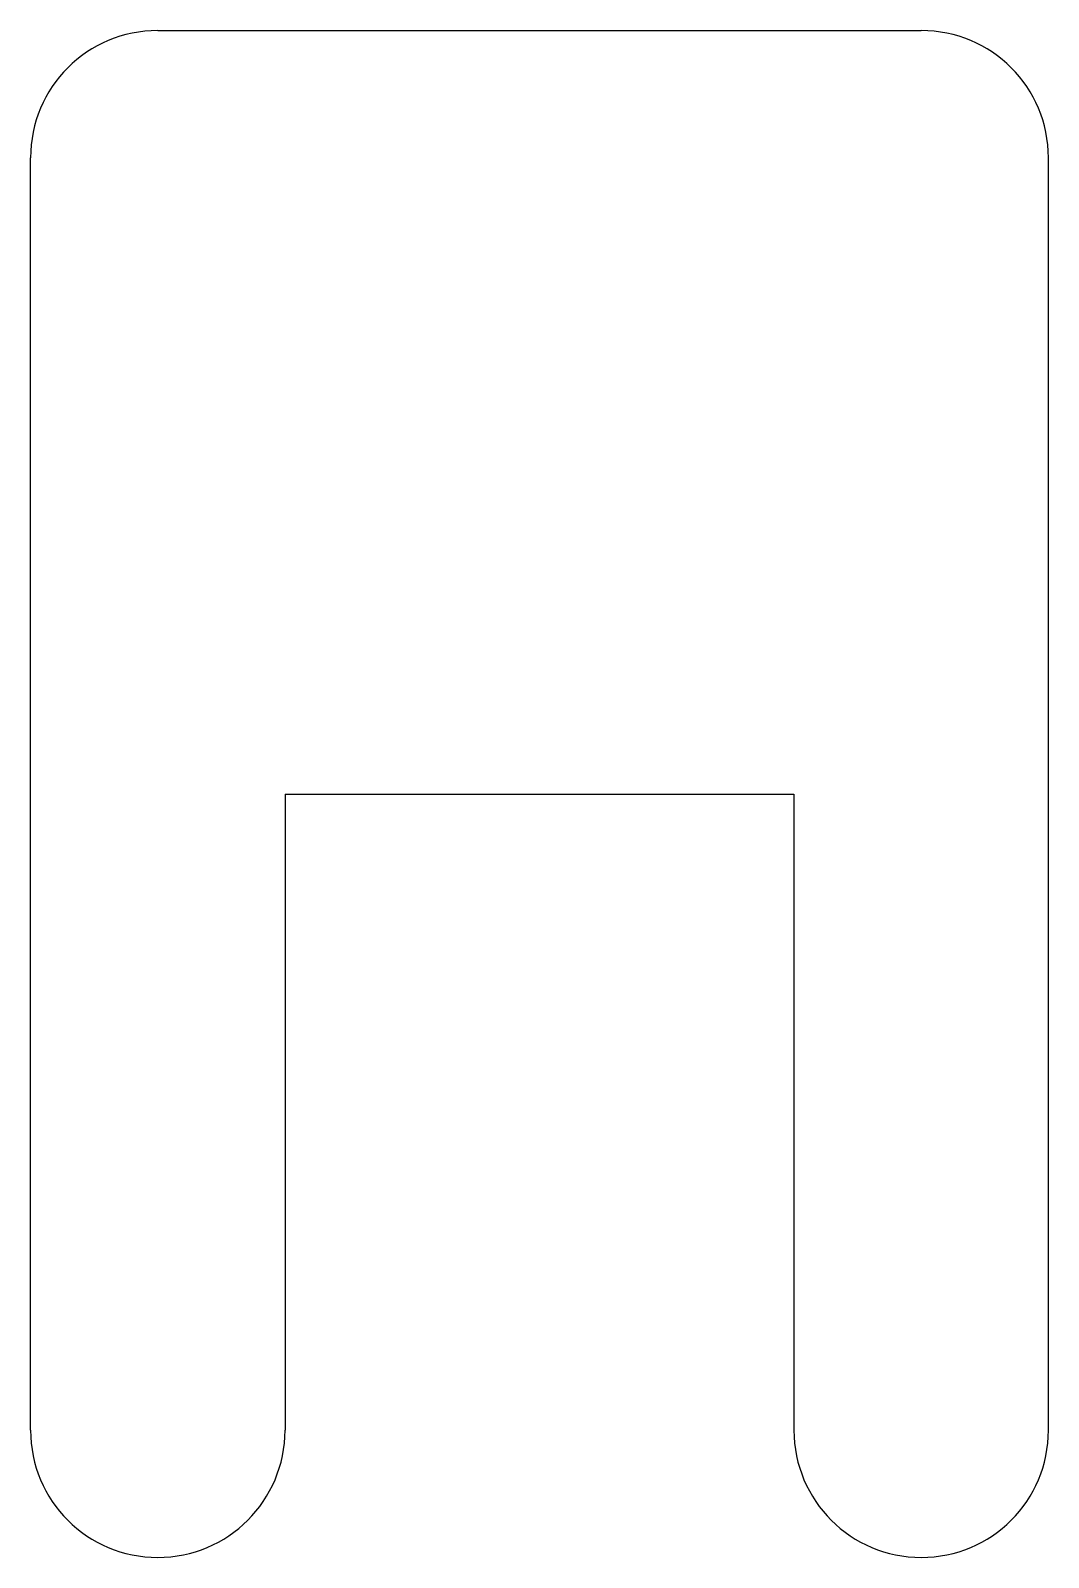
# Model space of a CAD drawing. Header units: millimetres. Extents: x -5 to 5, y -7.5 to 7.5.
import ezdxf

# ---------------------------------------------------------------- set-up
doc = ezdxf.new("R2010")
doc.units = ezdxf.units.MM

msp = doc.modelspace()

# ---------------------------------------------------------------- linework, layer by layer
at = {"color": 7, "linetype": 'Continuous', "lineweight": 25}
for p, q in [((-3.75, 7.5), (3.75, 7.5)), ((-5, -6.25), (-5, 6.25)), ((5, -6.25), (5, 6.25)), ((-2.5, 0), (-2.5, -6.25)), ((-2.5, 0), (2.5, 0)), ((2.5, 0), (2.5, -6.25))]:
    msp.add_line(p, q, dxfattribs=at)
for centre, start, end in [((-3.75, 6.25), 90, 180), ((3.75, 6.25), 0, 90), ((-3.75, -6.25), 180, 0), ((3.75, -6.25), 180, 0)]:
    msp.add_arc(centre, 1.25, start, end, dxfattribs=at)

doc.saveas('drawing.dxf')
